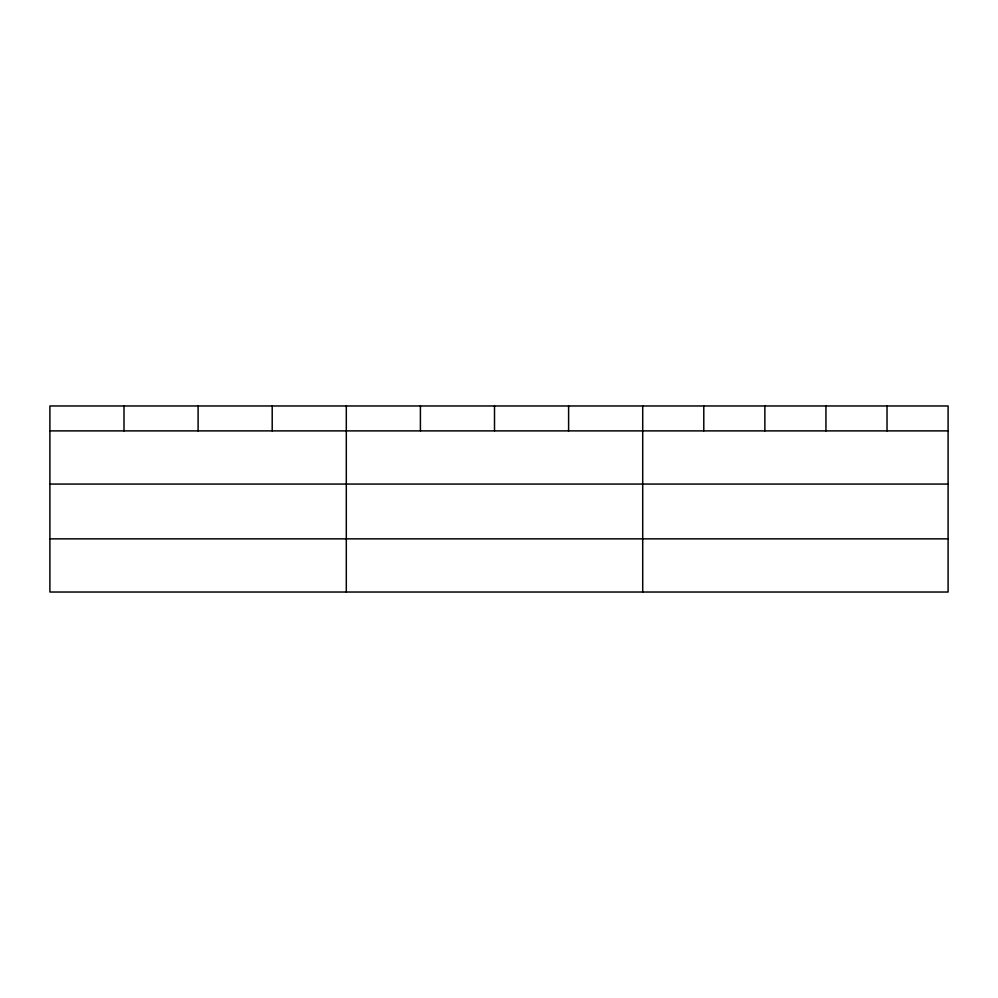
<?xml version="1.0" encoding="UTF-8"?>
<svg xmlns="http://www.w3.org/2000/svg" width="998" height="998" viewBox="0 0 998 998"><rect width="100%" height="100%" fill="white"/><g stroke="black" fill="none" stroke-linecap="round" stroke-linejoin="round"><path stroke-width="1.5" d="M948.1 484.067L948.1 405.974L49.9 405.974L49.9 592.026L948.1 592.026L948.1 484.067L49.9 484.067M49.9 430.887L948.1 430.887M49.9 538.858L948.1 538.858M887.022 405.974L887.022 430.887M825.945 405.974L825.945 430.887M764.867 405.974L764.867 430.887M703.79 405.974L703.79 430.887M642.712 405.974L642.712 592.026M568.611 405.974L568.611 430.887M494.509 405.974L494.509 430.887M420.408 405.974L420.408 430.887M346.306 405.974L346.306 592.026M272.204 405.974L272.204 430.887M198.103 405.974L198.103 430.887M124.002 405.974L124.002 430.887"/></g></svg>
